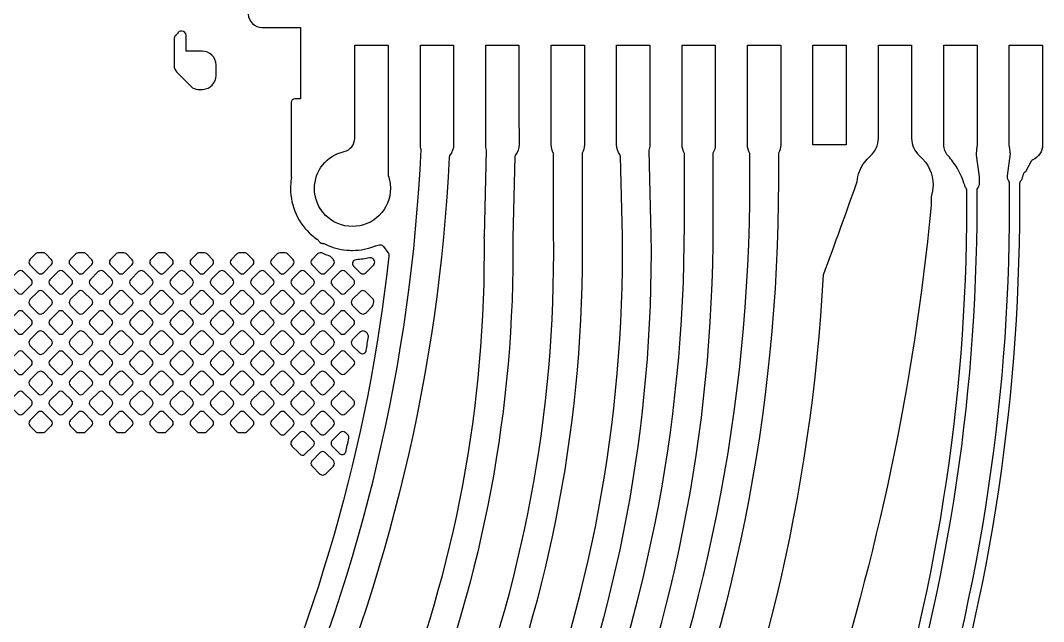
# Model space of a CAD drawing. Extents: x 0 to 248, y 0 to 175.
# Drawn here: x 44.65 to 50.12, y 147.74 to 150.96 of the extents above; entities that cross this region are included whole.
import ezdxf

# ---------------------------------------------------------------- set-up
doc = ezdxf.new("R2010")
doc.units = 0
doc.layers.add('gbr-dxf', color=7, linetype='Continuous')

msp = doc.modelspace()

# ---------------------------------------------------------------- linework, layer by layer
at = {"layer": 'gbr-dxf'}
for p, q in [((49.7683, 150.8184), (49.7683, 150.3795)), ((49.7683, 150.3795), (49.7683, 150.3104))]:
    msp.add_line(p, q, dxfattribs=at)
at = {"layer": 'gbr-dxf', "linetype": 'Continuous'}
for points in [[(45.8701, 150.9903, 0.397856), (45.9435, 150.9179), (46.1502, 150.9179), (46.1502, 150.5364), (46.1204, 150.5364, -0.098843), (46.1185, 150.5359, 0.393729), (46.0996, 150.5171, -0.092282), (46.0992, 150.5153), (46.0992, 150.1201), (46.1015, 150.1145), (46.1005, 150.1077, 0.0386), (46.0964, 150.0569), (46.0964, 150.0561, 0.217622), (46.2107, 149.8059, 0.024686), (46.2364, 149.7859), (46.2382, 149.7846), (46.2546, 149.7681), (46.2547, 149.7681, 0.178716), (46.2675, 149.7628, -0.035281), (46.2678, 149.7627, -0.117614), (46.2792, 149.76), (46.2831, 149.7581, -0.011713), (46.284, 149.7577, 0.088909), (46.3965, 149.7266, -0.020207), (46.3984, 149.7263, 0.020852), (46.4258, 149.7251), (46.4264, 149.7251, -0.016101), (46.4279, 149.7252, 0.095619), (46.551, 149.749, -0.023842), (46.5532, 149.7498), (46.5641, 149.7537, -0.345597), (46.5943, 149.7451), (46.6168, 149.7138, -0.205075), (46.6226, 149.6947, -0.170555), (44.0496, 144.3346)], [(43.1263, 134.5397, -0.007248), (43.1264, 134.5452), (43.1264, 135.7605), (43.1264, 135.7605), (43.1264, 137.8618), (43.387, 139.5776), (43.8366, 140.6957), (44.8368, 142.0328), (46.1734, 143.3693, 0.185228), (48.9468, 149.5938, 0.004309), (49.1269, 150.0939, -0.1364), (49.1652, 150.1958), (49.1653, 150.1958, -0.058783), (49.1976, 150.2307, 0.216588), (49.2404, 150.3248), (49.2404, 150.3254), (49.2404, 150.8184), (49.2404, 150.8239), (49.4182, 150.8239), (49.4182, 150.8184)], [(49.4182, 150.8184), (49.4182, 150.3261, -0.014748), (49.4183, 150.3249, 0.218593), (49.4618, 150.2301, -0.014748), (49.4627, 150.2292, -0.216981), (49.5325, 150.0759, -0.080329), (49.5222, 150.0119, -0.001554), (49.5216, 149.9502), (49.5216, 149.9497, -0.109709), (47.7766, 144.6187), (46.612, 143.1443), (45.6209, 142.1531, 0.198219), (43.5224, 137.1056), (43.5224, 134.6037, -0.080301), (43.5327, 134.5397, -0.213625), (43.4649, 134.3881, 0.042382), (43.4627, 134.3856), (43.4627, 134.3856), (43.4454, 134.3683, 0.164302), (43.4185, 134.2929), (43.4185, 134.045)], [(43.7135, 136.7321, -0.198869), (46.0075, 142.2694), (46.0076, 142.2694), (46.0076, 142.2694), (47.8004, 144.0622, 0.157884), (49.7136, 149.9659, -0.020044), (49.7135, 149.9679), (49.7135, 150.0479, 0.146233), (49.7096, 150.0587, -0.110384), (49.7018, 150.074, 0.060362), (49.663, 150.1634, 0.027346), (49.6618, 150.1651, -0.118045), (49.6613, 150.1661), (49.661, 150.1669, 0.04928), (49.6135, 150.2308, -0.01427), (49.6122, 150.2324, -0.180381), (49.5905, 150.2906), (49.5905, 150.3104), (49.5905, 150.3795), (49.5905, 150.8184), (49.5905, 150.824), (49.7683, 150.824), (49.7683, 150.8184)], [(43.9421, 136.731, -0.198917), (46.1693, 142.1078), (46.1693, 142.1078), (46.1693, 142.1079), (47.9748, 143.9134, 0.158386), (49.9421, 149.968, -0.01306), (49.9422, 149.9691), (49.9422, 150.084, -0.058027), (49.9421, 150.0845, 0.145886), (49.9384, 150.0954, -0.04083), (49.9383, 150.0956, -0.198048), (49.9306, 150.1247), (49.9465, 150.2429, 0.026278), (49.9427, 150.2706, -0.056627), (49.9404, 150.2905), (49.9404, 150.2905), (49.9404, 150.3103), (49.9404, 150.8183), (49.9404, 150.8239), (50.1182, 150.8239), (50.1182, 150.8183)], [(44.14, 144.245, 0.187154), (46.7944, 150.2646, -0.074106), (46.7905, 150.2905), (46.7905, 150.3794, -0.009235), (46.7906, 150.3824), (46.7906, 150.8184), (46.7906, 150.8184), (46.7906, 150.824), (46.9684, 150.824), (46.9684, 150.2906), (46.9683, 150.2906), (46.9683, 150.2905, -0.169737), (46.949, 150.2351), (46.9489, 150.235, 0.139654), (46.9451, 150.2248), (46.9451, 150.2247, -0.186231), (44.2477, 144.1372)], [(44.7636, 136.641, -0.198871), (47.193, 142.5051), (47.1932, 142.5053), (48.4404, 143.7525), (48.4404, 143.7525), (48.4404, 143.7526, 0.198851), (50.7674, 149.3682, -0.020044), (50.7673, 149.3702, -0.013079), (50.7674, 149.3714), (50.7674, 150.0471, -0.036092), (50.7673, 150.0474, 0.152929), (50.7634, 150.0586), (50.7633, 150.0587, -0.105582), (50.7558, 150.0733, 0.111015), (50.6654, 150.2287, -0.194527), (50.6404, 150.2905), (50.6404, 150.3794, -0.007121), (50.6405, 150.3815), (50.6405, 150.8184), (50.6405, 150.8239), (50.8183, 150.8239), (50.8183, 150.8184)], [(45.1539, 144.9354, 0.19876), (47.1332, 149.711, -0.011766), (47.1332, 149.7144, 0.002997), (47.1327, 149.7945, -0.016575), (47.1328, 149.7994), (47.145, 150.2622, -0.081184), (47.1404, 150.2905), (47.1403, 150.2905), (47.1403, 150.8239), (47.3181, 150.8239), (47.3181, 150.8183), (47.3181, 150.8183), (47.3181, 150.3824, -0.009209), (47.3182, 150.3795), (47.3182, 150.2906, -0.164603), (47.2999, 150.2366, 0.128745), (47.2965, 150.2271), (47.2851, 149.7943, -0.002798), (47.2856, 149.7178, -0.011896), (47.2856, 149.7144, -0.198893), (45.2617, 144.8276)], [(45.416, 144.6732, 0.198765), (47.5039, 149.7108, -0.011766), (47.5038, 149.7142, 0.00299), (47.5033, 149.7986, -0.010221), (47.5033, 149.8015), (47.5031, 150.2446, -0.136542), (47.4904, 150.2905), (47.4903, 150.2905), (47.4903, 150.3103), (47.4903, 150.3103), (47.4903, 150.8183), (47.4903, 150.8183), (47.4903, 150.8239), (47.6681, 150.8239), (47.6681, 150.3816, -0.007106), (47.6682, 150.3794), (47.6682, 150.2905, -0.1357), (47.6555, 150.2449), (47.6557, 149.7996), (47.6557, 149.7985, -0.002805), (47.6562, 149.7177, -0.011896), (47.6563, 149.7143, -0.19889), (45.5238, 144.5655)], [(45.6764, 144.4129, 0.198883), (47.8718, 149.714, -0.007646), (47.8719, 149.716, 0.00292), (47.8713, 149.8027), (47.8713, 149.8038), (47.8611, 150.2278, 0.134672), (47.8577, 150.2378), (47.8577, 150.2378, -0.16021), (47.8404, 150.2905), (47.8404, 150.3794), (47.8404, 150.8239), (48.0182, 150.8239), (48.0182, 150.8184), (48.0182, 150.8184), (48.0182, 150.3104), (48.0182, 150.3104), (48.0182, 150.2905, -0.087598), (48.0128, 150.2601), (48.0237, 149.8055, -0.010279), (48.0238, 149.8026, -0.002921), (48.0243, 149.7141, -0.007711), (48.0242, 149.7121, -0.198818), (45.7842, 144.3051)], [(45.8067, 144.0733, 0.198883), (48.203, 149.8595, -0.007678), (48.2031, 149.8615), (48.2031, 149.8625, -0.007678), (48.2031, 149.8645), (48.2031, 150.2446, -0.136445), (48.1903, 150.2905), (48.1903, 150.3794, -0.00941), (48.1904, 150.3825), (48.1904, 150.8184), (48.1904, 150.8184), (48.1904, 150.824), (48.3682, 150.824), (48.3682, 150.2906), (48.3681, 150.2906), (48.3681, 150.2905, -0.135872), (48.3555, 150.2448), (48.3555, 149.8626, -0.007678), (48.3555, 149.8606), (48.3555, 149.8595, -0.007698), (48.3554, 149.8576, -0.198823), (45.9145, 143.9655)], [(45.886, 143.6575, 0.198914), (48.553, 150.0964, -0.007678), (48.5531, 150.0984), (48.5531, 150.0995, -0.007678), (48.5531, 150.1015), (48.5531, 150.2446, -0.136419), (48.5403, 150.2905), (48.5403, 150.3794), (48.5403, 150.8239), (48.7181, 150.8239), (48.7181, 150.8183), (48.7182, 150.8183), (48.7182, 150.3103), (48.7181, 150.3103), (48.7181, 150.2905, -0.13588), (48.7055, 150.2448), (48.7055, 150.0995, -0.007678), (48.7055, 150.0976), (48.7055, 150.0964, -0.007698), (48.7054, 150.0945, -0.19886), (45.9937, 143.5497)], [(50.1182, 150.8183), (50.1182, 150.3814, -0.006875), (50.1182, 150.3794), (50.1182, 150.2905, -0.29281), (50.0665, 150.2098), (50.0663, 150.2097, 0.140609), (50.0583, 150.2022), (50.0582, 150.2021), (50.0265, 150.145), (50.0264, 150.1449, 0.219672), (50.0149, 150.1328, -0.019977), (50.0069, 150.1065, -0.095505), (49.9994, 150.0936, 0.152234), (49.9952, 150.0825), (49.9952, 149.968, -0.013079), (49.9951, 149.9668, -0.15841), (48.0165, 143.8805, -0.040674), (48.0137, 143.8773), (46.2068, 142.0704)], [(49.7683, 150.3104), (49.7683, 150.2906, -0.064351), (49.7653, 150.268), (49.7631, 150.2355), (49.7787, 150.1195, -0.050081), (49.7794, 150.1118), (49.7794, 150.0837, -0.173258), (49.7705, 150.0587, 0.152897), (49.7666, 150.0475, -0.05707), (49.7665, 150.0469), (49.7665, 149.97, -0.020066), (49.7666, 149.968, -0.15799), (47.8421, 144.0294, -0.041596), (47.8392, 144.0261), (46.045, 142.2319), (46.045, 142.2319), (46.045, 142.2319, 0.198907), (43.7665, 136.731, -0.01306)], [(50.8183, 150.3104), (50.8183, 150.2905), (50.8182, 150.2905), (50.8182, 150.2905, -0.018935), (50.818, 150.2839), (50.8172, 150.2059), (50.8276, 150.1282, -0.145547), (50.8332, 150.1065), (50.8332, 150.0839, -0.175279), (50.8243, 150.0587), (50.8243, 150.0587, 0.152918), (50.8204, 150.0474), (50.8204, 149.3719, -0.016923), (50.8204, 149.3703, -0.198917), (48.4779, 143.7151), (48.4779, 143.7151), (48.4779, 143.7151), (47.2307, 142.4678), (47.2304, 142.4676, 0.198862), (44.8166, 136.6412, -0.016923)], [(45.8136, 136.6946, -0.198867), (48.3071, 142.7134), (48.3073, 142.7137), (49.4513, 143.8576), (49.4513, 143.8576), (49.4513, 143.8577, 0.198919), (51.8116, 149.5557, -0.01306)], [(51.8646, 149.5546, -0.198882), (49.4888, 143.8202), (49.4887, 143.8202), (49.4887, 143.8202), (48.3447, 142.6762), (48.3445, 142.676, 0.198902), (45.8666, 136.6934, -0.01306)], [(46.0422, 136.6945, -0.198864), (48.4688, 142.5516), (48.4688, 142.5516), (48.4688, 142.5516), (49.6131, 143.6959), (49.6131, 143.6959), (49.6131, 143.6959, 0.198847), (52.0402, 149.5534, -0.020044)], [(52.0932, 149.5555, -0.198912), (49.6506, 143.6584), (49.6506, 143.6584), (49.6506, 143.6584), (48.5063, 142.5141), (48.5063, 142.5141), (48.5063, 142.5141, 0.198899), (46.0952, 136.6934, -0.01306)], [(44.9925, 136.6439, -0.198769), (47.3548, 142.3434), (47.355, 142.3436), (48.6021, 143.5907), (48.6021, 143.5907), (48.6022, 143.5907, 0.198907), (50.996, 149.37, -0.016872)], [(51.049, 149.3687, -0.198865), (48.6396, 143.5532), (48.6396, 143.5532), (48.6396, 143.5532), (47.3925, 142.3061), (47.3923, 142.3059, 0.198902), (45.0455, 136.6398, -0.026722)]]:
    msp.add_lwpolyline(points, format="xyb", dxfattribs=at)
for points in [[(45.4736, 150.7141, 0.198804), (45.4883, 150.6788), (45.5652, 150.6019, 0.198814), (45.6005, 150.5872), (45.6268, 150.5872, 0.401866), (45.6986, 150.6622, -0.014695), (45.6986, 150.6634), (45.6986, 150.7182, 0.407934), (45.6236, 150.7915, -0.014695), (45.6224, 150.7916), (45.5387, 150.7916), (45.5387, 150.8615), (45.5386, 150.8615), (45.5386, 150.8755, 0.394284), (45.5144, 150.8995, -0.011048), (45.5136, 150.8995, 0.271975), (45.4918, 150.8867, -0.117463), (45.484, 150.8782), (45.484, 150.8781, 0.112413), (45.4782, 150.8714, 0.10836), (45.4736, 150.8505)], [(46.2242, 150.0561, -0.351616), (46.3834, 150.2545, 0.335285), (46.4403, 150.3248), (46.4403, 150.8183), (46.4404, 150.8183), (46.4404, 150.8184, 0.025688), (46.4406, 150.8203), (46.4406, 150.8239), (46.6184, 150.8239), (46.6184, 150.2905), (46.6184, 150.2905), (46.6184, 150.1256, -0.087478), (46.6306, 150.0561, -0.414223), (46.4274, 149.8529, -0.414223)], [(44.7015, 149.6492, -0.096265), (44.7025, 149.6475), (44.7449, 149.6051, -0.100054), (44.7466, 149.604, 0.379731), (44.7726, 149.604, -0.096265), (44.7743, 149.605), (44.8168, 149.6475, -0.095916), (44.8178, 149.6492, 0.379731), (44.8178, 149.6752, -0.096265), (44.8168, 149.6768), (44.7874, 149.7061, -0.063761), (44.787, 149.7065, 0.076755), (44.7819, 149.7099, 0.10344), (44.774, 149.7119), (44.7739, 149.7119), (44.7737, 149.7119), (44.7451, 149.7119, 0.102097), (44.7373, 149.71, 0.073512), (44.7325, 149.7068), (44.7025, 149.6768, -0.095628), (44.7015, 149.6751, 0.379731)], [(44.9168, 149.6491, -0.087314), (44.9178, 149.6477), (44.9606, 149.6048, -0.091964), (44.9621, 149.6039, 0.379731), (44.9881, 149.6039, -0.096265), (44.9898, 149.6049), (45.0324, 149.6475, -0.095916), (45.0334, 149.6492, 0.379731), (45.0334, 149.6751, -0.087549), (45.0325, 149.6766), (45.0015, 149.7075, 0.068003), (44.9969, 149.7103, -0.044563), (44.9966, 149.7104, 0.082383), (44.9902, 149.7119), (44.9608, 149.7119, -0.034985), (44.9605, 149.7119, 0.181333), (44.9476, 149.7065), (44.9475, 149.7064), (44.9178, 149.6768, -0.096266), (44.9168, 149.6751, 0.379731)], [(45.1325, 149.6492, -0.107718), (45.1336, 149.6473), (45.1761, 149.6048, -0.095628), (45.1777, 149.6038, 0.379731), (45.2037, 149.6038, -0.096265), (45.2054, 149.6048), (45.248, 149.6475, -0.095585), (45.249, 149.6491, 0.379287), (45.249, 149.6751, -0.100154), (45.248, 149.6768), (45.2183, 149.7065), (45.2183, 149.7065, 0.18037), (45.2054, 149.7119), (45.1764, 149.7119, -0.036092), (45.1761, 149.7119, 0.176204), (45.1635, 149.7068), (45.1335, 149.6768, -0.096266), (45.1325, 149.6752, 0.379731)], [(45.3481, 149.6491, -0.091558), (45.3491, 149.6476), (45.3916, 149.605, -0.095916), (45.3933, 149.604, 0.379731), (45.4193, 149.604, -0.096265), (45.4209, 149.605), (45.4634, 149.6475, -0.095916), (45.4644, 149.6491, 0.379731), (45.4644, 149.6751, -0.100266), (45.4634, 149.6768), (45.4334, 149.7068, 0.077278), (45.4283, 149.7102, 0.091871), (45.4213, 149.7119), (45.391, 149.7119, 0.083544), (45.3846, 149.7103, 0.081069), (45.3792, 149.7068), (45.3491, 149.6767, -0.096266), (45.3481, 149.6751, 0.379731)], [(45.5636, 149.6492, -0.100032), (45.5646, 149.6475), (45.6073, 149.6048, -0.087516), (45.6088, 149.6038, 0.379731), (45.6347, 149.6038, -0.09572), (45.6364, 149.6048), (45.6791, 149.6475, -0.095935), (45.68, 149.6491, 0.379239), (45.68, 149.6751, -0.107598), (45.679, 149.6769), (45.6497, 149.7062, -0.05036), (45.6493, 149.7065, 0.180695), (45.6364, 149.7119), (45.6067, 149.7119, 0.169476), (45.5946, 149.7068), (45.5646, 149.6768, -0.096266), (45.5636, 149.6752, 0.379731)], [(45.7792, 149.6491, -0.082756), (45.78, 149.6477), (45.8228, 149.6049, -0.087515), (45.8243, 149.604, 0.379731), (45.8503, 149.604, -0.096265), (45.8519, 149.605), (45.8946, 149.6476, -0.096266), (45.8956, 149.6493, 0.379731), (45.8956, 149.6752, -0.091558), (45.8946, 149.6768), (45.8641, 149.7073, 0.07248), (45.8592, 149.7103, -0.044563), (45.8589, 149.7104, 0.08851), (45.852, 149.7119), (45.822, 149.7119, 0.169691), (45.81, 149.7066), (45.8099, 149.7065), (45.7801, 149.6767, -0.096266), (45.7792, 149.6751, 0.379731)], [(45.9947, 149.6493, -0.107718), (45.9958, 149.6475), (46.0383, 149.6049, -0.095916), (46.0399, 149.604, 0.379731), (46.0659, 149.604, -0.096265), (46.0676, 149.6049), (46.1101, 149.6475, -0.095916), (46.1111, 149.6491, 0.379731), (46.1111, 149.6751, -0.099825), (46.1101, 149.6768), (46.0801, 149.7068, 0.175878), (46.0674, 149.7119), (46.0385, 149.7119, -0.036092), (46.0382, 149.7119, 0.176204), (46.0256, 149.7068), (45.9957, 149.6769, -0.096266), (45.9947, 149.6753, 0.379731)], [(46.2102, 149.6492, -0.099643), (46.2112, 149.6475), (46.2538, 149.6049, -0.103346), (46.2556, 149.6039, 0.378332), (46.2815, 149.6039, -0.095968), (46.2831, 149.6049), (46.3257, 149.6474, -0.094115), (46.3266, 149.649, 0.378862), (46.3266, 149.6749, -0.103621), (46.3256, 149.6767), (46.3093, 149.693, -0.032612), (46.2632, 149.7114, -0.015183), (46.2619, 149.7119), (46.2539, 149.7119, 0.175844), (46.2412, 149.7068), (46.2112, 149.6768, -0.095819), (46.2102, 149.6751, 0.379289)], [(46.4328, 149.6417, -0.047677), (46.4338, 149.6404), (46.4693, 149.6048, -0.092072), (46.4709, 149.6039, 0.379289), (46.4968, 149.6039, -0.095506), (46.4985, 149.6048), (46.5411, 149.6474, -0.095394), (46.5421, 149.6491, 0.379201), (46.542, 149.675, -0.100479), (46.541, 149.6767), (46.5372, 149.6805), (46.5372, 149.6806, 0.244733), (46.5194, 149.6855), (46.5193, 149.6855, -0.047601), (46.4476, 149.6749, -0.063864), (46.4454, 149.6744, 0.608984)], [(44.5937, 149.5414, -0.096265), (44.5947, 149.5397), (44.6374, 149.497, -0.083134), (44.6387, 149.4962, 0.379731), (44.6647, 149.4962, -0.096265), (44.6664, 149.4971), (44.709, 149.5398, -0.096266), (44.71, 149.5414, 0.379731), (44.71, 149.5674, -0.100032), (44.709, 149.5691), (44.6665, 149.6116, -0.096266), (44.6649, 149.6126, 0.379731), (44.6389, 149.6126, -0.09572), (44.6373, 149.6116), (44.5947, 149.569, -0.095628), (44.5937, 149.5673, 0.379731)], [(44.8091, 149.5674, 0.379293), (44.8092, 149.5414, -0.092139), (44.8101, 149.5399), (44.8528, 149.4972, -0.096423), (44.8544, 149.4962, 0.379229), (44.8804, 149.4962, -0.095866), (44.882, 149.4972), (44.9246, 149.5398, -0.095585), (44.9256, 149.5414, 0.379674), (44.9256, 149.5673, -0.096103), (44.9246, 149.569), (44.8821, 149.6115, -0.108029), (44.8802, 149.6125, 0.379321), (44.8543, 149.6125, -0.095506), (44.8527, 149.6116), (44.8101, 149.569, -0.095796)], [(45.0247, 149.5414, -0.096265), (45.0257, 149.5397), (45.0685, 149.4969, -0.083134), (45.0699, 149.496, 0.379731), (45.0959, 149.496, -0.096265), (45.0975, 149.497), (45.1402, 149.5397, -0.095916), (45.1412, 149.5413, 0.379731), (45.1412, 149.5673, -0.091745), (45.1402, 149.5688), (45.0974, 149.6117, -0.087639), (45.0959, 149.6126, 0.379731), (45.07, 149.6126, -0.09572), (45.0683, 149.6116), (45.0257, 149.569, -0.095628), (45.0247, 149.5673, 0.379731)], [(45.2403, 149.5673, 0.379293), (45.2403, 149.5413, -0.100032), (45.2413, 149.5396), (45.2837, 149.4972, -0.10399), (45.2855, 149.4962, 0.379321), (45.3114, 149.4962, -0.095506), (45.3131, 149.4971), (45.3558, 149.5399, -0.095585), (45.3568, 149.5415, 0.379674), (45.3568, 149.5675, -0.087413), (45.3558, 149.5689), (45.3133, 149.6115, -0.100151), (45.3115, 149.6125, 0.379321), (45.2856, 149.6125, -0.095506), (45.2839, 149.6116), (45.2413, 149.5689, -0.095796)], [(45.4559, 149.5415, -0.103612), (45.4569, 149.5397), (45.4995, 149.4971, -0.091964), (45.5011, 149.4962, 0.379731), (45.5271, 149.4962, -0.096265), (45.5287, 149.4971), (45.5712, 149.5397, -0.095916), (45.5722, 149.5413, 0.379731), (45.5722, 149.5673, -0.100266), (45.5712, 149.569), (45.5286, 149.6116, -0.096558), (45.527, 149.6126, 0.379731), (45.501, 149.6126, -0.09572), (45.4994, 149.6116), (45.4569, 149.5691, -0.096266), (45.4559, 149.5675, 0.379731)], [(45.6713, 149.5673, 0.379293), (45.6714, 149.5413, -0.091558), (45.6723, 149.5398), (45.7149, 149.4972, -0.096111), (45.7165, 149.4962, 0.379321), (45.7425, 149.4962, -0.095506), (45.7441, 149.4971), (45.7868, 149.5399, -0.095585), (45.7878, 149.5415, 0.379674), (45.7878, 149.5675, -0.096103), (45.7868, 149.5691), (45.7444, 149.6115, -0.108029), (45.7426, 149.6125, 0.379321), (45.7166, 149.6125, -0.095506), (45.715, 149.6116), (45.6723, 149.5689, -0.095796)], [(45.8869, 149.5415, -0.095778), (45.8879, 149.5399), (45.9308, 149.497, -0.08242), (45.9321, 149.4961, 0.37908), (45.9581, 149.4962, -0.098572), (45.9598, 149.4971), (46.0024, 149.5398, -0.095895), (46.0034, 149.5415, 0.379293), (46.0034, 149.5674, -0.092247), (46.0024, 149.569), (45.9596, 149.6118, -0.087639), (45.9581, 149.6127, 0.379731), (45.9322, 149.6127, -0.09572), (45.9305, 149.6117), (45.8879, 149.5691, -0.096111), (45.8869, 149.5675, 0.379229)], [(46.1025, 149.5415, -0.103582), (46.1035, 149.5397), (46.146, 149.4972, -0.107039), (46.1479, 149.4962, 0.378252), (46.1738, 149.4962, -0.095378), (46.1754, 149.4972), (46.2179, 149.5397, -0.095796), (46.2189, 149.5413, 0.378718), (46.2189, 149.5672, -0.099754), (46.2179, 149.569), (46.1752, 149.6116, -0.095535), (46.1736, 149.6126, 0.379214), (46.1477, 149.6126, -0.095956), (46.146, 149.6116), (46.1035, 149.5691, -0.096266), (46.1025, 149.5674, 0.379289)], [(46.318, 149.5673, 0.37925), (46.3181, 149.5413, -0.100399), (46.3191, 149.5396), (46.3614, 149.4973, -0.104442), (46.3632, 149.4962, 0.379731), (46.3892, 149.4962, -0.09572), (46.3908, 149.4972), (46.4333, 149.5397, -0.096266), (46.4343, 149.5413, 0.379289), (46.4343, 149.5672, -0.103582), (46.4333, 149.569), (46.3908, 149.6114, -0.099711), (46.3891, 149.6124, 0.379293), (46.3632, 149.6124, -0.096749), (46.3615, 149.6114), (46.319, 149.5689, -0.096842)], [(44.7014, 149.4336, -0.091745), (44.7023, 149.4321), (44.745, 149.3894, -0.095628), (44.7466, 149.3884, 0.379731), (44.7726, 149.3884, -0.096265), (44.7743, 149.3894), (44.8168, 149.432, -0.095916), (44.8178, 149.4336, 0.379731), (44.8178, 149.4596, -0.104215), (44.8168, 149.4614), (44.7743, 149.5039, -0.09979), (44.7726, 149.5049, 0.379731), (44.7466, 149.5049, -0.09572), (44.745, 149.5039), (44.7023, 149.4613, -0.095916), (44.7014, 149.4596, 0.379731)], [(44.917, 149.4596, 0.379293), (44.917, 149.4337, -0.099964), (44.918, 149.4319), (44.9607, 149.3892, -0.087638), (44.9622, 149.3883, 0.379289), (44.9882, 149.3883, -0.095506), (44.9898, 149.3893), (45.0324, 149.4319, -0.095585), (45.0334, 149.4335, 0.379674), (45.0334, 149.4595, -0.104132), (45.0323, 149.4613), (44.9898, 149.5038, -0.10046), (44.9881, 149.5048, 0.379289), (44.9622, 149.5048, -0.095506), (44.9605, 149.5038), (44.918, 149.4613, -0.095602)], [(45.1325, 149.4335, -0.087284), (45.1334, 149.432), (45.1761, 149.3893, -0.091364), (45.1777, 149.3884, 0.378943), (45.2036, 149.3884, -0.095866), (45.2052, 149.3893), (45.248, 149.4321, -0.095602), (45.2489, 149.4337, 0.379214), (45.2489, 149.4596, -0.083317), (45.248, 149.461), (45.2054, 149.5037, -0.096121), (45.2037, 149.5047, 0.379731), (45.1777, 149.5047, -0.09572), (45.1761, 149.5037), (45.1335, 149.4611, -0.096111), (45.1325, 149.4595, 0.379229)], [(45.348, 149.4595, 0.379293), (45.348, 149.4336, -0.095956), (45.349, 149.432), (45.3916, 149.3894, -0.10046), (45.3933, 149.3884, 0.379289), (45.4192, 149.3883, -0.095506), (45.4209, 149.3893), (45.4636, 149.432, -0.095935), (45.4646, 149.4337, 0.379674), (45.4645, 149.4596, -0.092059), (45.4636, 149.4612), (45.4208, 149.504, -0.087638), (45.4193, 149.5049, 0.379289), (45.3933, 149.5049, -0.095506), (45.3917, 149.504), (45.3489, 149.4612, -0.095602)], [(45.5636, 149.4596, 0.379594), (45.5637, 149.4336, -0.096608), (45.5646, 149.432), (45.6071, 149.3895, -0.09979), (45.6088, 149.3885, 0.379289), (45.6348, 149.3885, -0.095866), (45.6364, 149.3895), (45.679, 149.4321, -0.095602), (45.68, 149.4337, 0.379293), (45.68, 149.4596, -0.091954), (45.679, 149.4612), (45.6365, 149.5037, -0.10399), (45.6347, 149.5047, 0.379289), (45.6088, 149.5047, -0.095866), (45.6072, 149.5038), (45.5646, 149.4612, -0.095935)], [(45.779, 149.4596, 0.379293), (45.7791, 149.4336, -0.091954), (45.78, 149.4321), (45.8227, 149.3894, -0.095628), (45.8243, 149.3884, 0.379731), (45.8503, 149.3884, -0.096265), (45.852, 149.3894), (45.8946, 149.432, -0.096227), (45.8956, 149.4337, 0.379506), (45.8956, 149.4596, -0.098229), (45.8946, 149.4613), (45.8521, 149.5038, -0.107439), (45.8502, 149.5049, 0.378906), (45.8243, 149.5049, -0.095506), (45.8227, 149.5039), (45.78, 149.4612, -0.095602)], [(45.9947, 149.4337, -0.095612), (45.9957, 149.4321), (46.0386, 149.3892, -0.084561), (46.04, 149.3883, 0.37807), (46.0659, 149.3883, -0.094553), (46.0675, 149.3893), (46.1103, 149.432, -0.094495), (46.1112, 149.4337, 0.379249), (46.1112, 149.4596, -0.094319), (46.1102, 149.4612), (46.0674, 149.504, -0.087638), (46.066, 149.5049, 0.379289), (46.04, 149.5049, -0.095506), (46.0384, 149.5039), (45.9957, 149.4613, -0.095935), (45.9947, 149.4596, 0.379287)], [(46.2103, 149.4337, -0.103519), (46.2113, 149.4319), (46.2537, 149.3896, -0.107229), (46.2556, 149.3885, 0.379674), (46.2815, 149.3885, -0.096466), (46.2831, 149.3895), (46.3256, 149.432, -0.096332), (46.3266, 149.4336, 0.379289), (46.3266, 149.4595, -0.099534), (46.3256, 149.4613), (46.283, 149.5038, -0.095412), (46.2814, 149.5048, 0.378482), (46.2555, 149.5047, -0.096949), (46.2538, 149.5038), (46.2113, 149.4612, -0.097139), (46.2103, 149.4596, 0.378462)], [(46.4258, 149.4336, -0.100266), (46.4268, 149.4319), (46.4691, 149.3896, -0.10399), (46.4709, 149.3885, 0.379289), (46.4969, 149.3885, -0.095649), (46.4985, 149.3895), (46.5337, 149.4247, 0.141402), (46.5387, 149.4345), (46.5387, 149.4346), (46.5387, 149.4347, -0.048305), (46.5389, 149.4352, 0.000592), (46.541, 149.4503, -0.054336), (46.541, 149.4508, 0.216847), (46.5357, 149.4665, -0.057647), (46.5354, 149.4669), (46.4986, 149.5037, -0.100054), (46.4968, 149.5047, 0.379731), (46.4709, 149.5047, -0.096265), (46.4692, 149.5038), (46.4267, 149.4613, -0.095916), (46.4258, 149.4596, 0.379731)], [(44.5937, 149.326, -0.099812), (44.5947, 149.3243), (44.6374, 149.2815, -0.086956), (44.6389, 149.2806, 0.379731), (44.6649, 149.2806, -0.096265), (44.6665, 149.2816), (44.709, 149.3242, -0.095916), (44.71, 149.3258, 0.379731), (44.71, 149.3518, -0.104215), (44.709, 149.3536), (44.6665, 149.3961, -0.09979), (44.6648, 149.3971, 0.379731), (44.6388, 149.3971, -0.09572), (44.6372, 149.3961), (44.5947, 149.3536, -0.096266), (44.5937, 149.3519, 0.379731)], [(44.8092, 149.3258, -0.087314), (44.8101, 149.3243), (44.8529, 149.2815, -0.091913), (44.8544, 149.2806, 0.379731), (44.8804, 149.2806, -0.09572), (44.8821, 149.2815), (44.9247, 149.3242, -0.095916), (44.9257, 149.3258, 0.379731), (44.9257, 149.3518, -0.091745), (44.9248, 149.3534), (44.8822, 149.396, -0.104018), (44.8804, 149.397, 0.379731), (44.8544, 149.397, -0.09572), (44.8528, 149.396), (44.8101, 149.3534, -0.096266), (44.8092, 149.3518, 0.379731)], [(45.0248, 149.3518, 0.379293), (45.0249, 149.3258, -0.099964), (45.0259, 149.3241), (45.0684, 149.2815, -0.087515), (45.0699, 149.2806, 0.379731), (45.0959, 149.2806, -0.096265), (45.0975, 149.2816), (45.1401, 149.3242, -0.096111), (45.1411, 149.3258, 0.379289), (45.1411, 149.3517, -0.103582), (45.14, 149.3535), (45.0976, 149.396, -0.099711), (45.0959, 149.397, 0.378906), (45.07, 149.397, -0.095506), (45.0684, 149.396), (45.0258, 149.3534, -0.095602)], [(45.2402, 149.3517, 0.379674), (45.2402, 149.3258, -0.087848), (45.2411, 149.3243), (45.2839, 149.2815, -0.092072), (45.2855, 149.2806, 0.379289), (45.3114, 149.2805, -0.095506), (45.3131, 149.2815), (45.3558, 149.3242, -0.095602), (45.3568, 149.3259, 0.379293), (45.3567, 149.3518, -0.083235), (45.3559, 149.3532), (45.313, 149.396, -0.096332), (45.3114, 149.397, 0.379289), (45.2855, 149.397, -0.095506), (45.2838, 149.3961), (45.2411, 149.3534, -0.095935)], [(45.4559, 149.3258, -0.107718), (45.4569, 149.324), (45.4993, 149.2816, -0.095916), (45.5009, 149.2806, 0.379731), (45.5269, 149.2806, -0.096265), (45.5286, 149.2816), (45.5712, 149.3243, -0.095916), (45.5722, 149.3259, 0.379731), (45.5722, 149.3519, -0.096265), (45.5712, 149.3535), (45.5287, 149.3961, -0.091913), (45.5271, 149.3971, 0.379731), (45.5011, 149.3971, -0.09572), (45.4995, 149.3961), (45.4569, 149.3535, -0.096266), (45.4559, 149.3518, 0.379731)], [(45.6713, 149.3519, 0.379674), (45.6714, 149.3259, -0.096608), (45.6723, 149.3243), (45.7149, 149.2817, -0.099951), (45.7166, 149.2807, 0.379506), (45.7426, 149.2807, -0.098229), (45.7443, 149.2817), (45.7868, 149.3242, -0.095602), (45.7878, 149.3259, 0.379293), (45.7878, 149.3518, -0.091954), (45.7868, 149.3534), (45.7442, 149.396, -0.104264), (45.7424, 149.397, 0.379289), (45.7165, 149.397, -0.095506), (45.7149, 149.3961), (45.6723, 149.3535, -0.095585)], [(45.8869, 149.3259, -0.099424), (45.8879, 149.3242), (45.9307, 149.2814, -0.086954), (45.9321, 149.2805, 0.37847), (45.958, 149.2805, -0.095778), (45.9597, 149.2815), (46.0024, 149.3242, -0.094035), (46.0034, 149.3258, 0.37951), (46.0034, 149.3518, -0.10451), (46.0023, 149.3536), (45.9599, 149.3961, -0.100054), (45.9581, 149.3971, 0.379731), (45.9322, 149.3971, -0.095756), (45.9305, 149.3961), (45.8879, 149.3535, -0.096332), (45.8869, 149.3518, 0.379321)], [(46.1025, 149.3259, -0.091376), (46.1034, 149.3243), (46.1461, 149.2817, -0.095935), (46.1477, 149.2807, 0.379674), (46.1737, 149.2807, -0.096466), (46.1753, 149.2817), (46.2179, 149.3243, -0.096332), (46.2189, 149.3259, 0.379289), (46.2189, 149.3519, -0.095506), (46.2179, 149.3535), (46.1753, 149.3961, -0.093461), (46.1737, 149.3971, 0.377991), (46.1478, 149.3971, -0.096031), (46.1462, 149.3961), (46.1035, 149.3534, -0.096509), (46.1025, 149.3518, 0.378681)], [(46.3181, 149.3259, -0.104215), (46.3191, 149.3242), (46.3614, 149.2819, -0.107548), (46.3632, 149.2808, 0.379731), (46.3892, 149.2808, -0.095865), (46.3908, 149.2818), (46.4333, 149.3243, -0.095628), (46.4343, 149.3259, 0.379731), (46.4343, 149.3519, -0.099825), (46.4333, 149.3536), (46.3908, 149.3961, -0.095628), (46.3892, 149.397, 0.379731), (46.3632, 149.397, -0.096265), (46.3615, 149.3961), (46.319, 149.3536, -0.095916), (46.3181, 149.3519, 0.379731)], [(44.7015, 149.2441, 0.379674), (44.7015, 149.2181, -0.095865), (44.7025, 149.2165), (44.7451, 149.1739, -0.09979), (44.7468, 149.1729, 0.379289), (44.7727, 149.1729, -0.095866), (44.7744, 149.1738), (44.8169, 149.2163, -0.095796), (44.8178, 149.218, 0.379293), (44.8178, 149.2439, -0.108153), (44.8168, 149.2458), (44.7744, 149.2882, -0.103868), (44.7726, 149.2892, 0.379289), (44.7466, 149.2892, -0.095506), (44.745, 149.2883), (44.7024, 149.2457, -0.095935)], [(44.917, 149.218, -0.09572), (44.918, 149.2164), (44.9607, 149.1737, -0.083121), (44.9621, 149.1728, 0.379731), (44.9881, 149.1728, -0.096265), (44.9897, 149.1738), (45.0324, 149.2165, -0.095916), (45.0334, 149.2181, 0.379731), (45.0334, 149.2441, -0.099825), (45.0324, 149.2458), (44.9899, 149.2883, -0.095958), (44.9882, 149.2892, 0.379731), (44.9623, 149.2892, -0.09572), (44.9606, 149.2883), (44.918, 149.2456, -0.096266), (44.917, 149.244, 0.379731)], [(45.1325, 149.2181, -0.092139), (45.1334, 149.2165), (45.1761, 149.1738, -0.095916), (45.1778, 149.1729, 0.379731), (45.2038, 149.1729, -0.096265), (45.2054, 149.1738), (45.2479, 149.2164, -0.095916), (45.2489, 149.218, 0.379731), (45.2489, 149.244, -0.096265), (45.2479, 149.2456), (45.2054, 149.2881, -0.107548), (45.2036, 149.2892, 0.379731), (45.1776, 149.2892, -0.09572), (45.176, 149.2882), (45.1335, 149.2457, -0.096266), (45.1325, 149.2441, 0.379731)], [(45.348, 149.2439, 0.379674), (45.348, 149.218, -0.083328), (45.3489, 149.2166), (45.3917, 149.1738, -0.087978), (45.3932, 149.1728, 0.379289), (45.4191, 149.1728, -0.095866), (45.4207, 149.1738), (45.4635, 149.2165, -0.095796), (45.4644, 149.2181, 0.379293), (45.4644, 149.2441, -0.087848), (45.4635, 149.2456), (45.4207, 149.2884, -0.083134), (45.4193, 149.2893, 0.379289), (45.3933, 149.2893, -0.095506), (45.3917, 149.2883), (45.3489, 149.2455, -0.095935)], [(45.5636, 149.2181, -0.107999), (45.5646, 149.2163), (45.6071, 149.1738, -0.095916), (45.6088, 149.1728, 0.379731), (45.6347, 149.1728, -0.096265), (45.6364, 149.1738), (45.6791, 149.2165, -0.096558), (45.68, 149.2181, 0.379731), (45.68, 149.2441, -0.09572), (45.6791, 149.2457), (45.6364, 149.2884, -0.091913), (45.6348, 149.2894, 0.379731), (45.6088, 149.2894, -0.096225), (45.6072, 149.2884), (45.5646, 149.2458, -0.095916), (45.5636, 149.2441, 0.379731)], [(45.7791, 149.2181, -0.09185), (45.7801, 149.2165), (45.8228, 149.1738, -0.096105), (45.8244, 149.1728, 0.379032), (45.8504, 149.1729, -0.097457), (45.852, 149.1738), (45.8946, 149.2165, -0.09291), (45.8956, 149.218, 0.379032), (45.8956, 149.244, -0.095973), (45.8946, 149.2456), (45.8519, 149.2883, -0.091317), (45.8503, 149.2893, 0.378906), (45.8244, 149.2893, -0.09527), (45.8228, 149.2883), (45.7801, 149.2457, -0.095935), (45.7791, 149.244, 0.379196)], [(45.9947, 149.244, 0.379075), (45.9947, 149.218, -0.100266), (45.9957, 149.2163), (46.0383, 149.1737, -0.087516), (46.0398, 149.1728, 0.379731), (46.0658, 149.1728, -0.09572), (46.0674, 149.1738), (46.1101, 149.2165, -0.096266), (46.1111, 149.2181, 0.379289), (46.1111, 149.2441, -0.103582), (46.1101, 149.2458), (46.0676, 149.2883, -0.099829), (46.0659, 149.2893, 0.379069), (46.04, 149.2893, -0.09744), (46.0383, 149.2883), (45.9957, 149.2456, -0.09682)], [(46.2102, 149.2181, -0.091558), (46.2112, 149.2166), (46.2538, 149.174, -0.095916), (46.2554, 149.173, 0.379731), (46.2814, 149.173, -0.096265), (46.283, 149.174), (46.3256, 149.2166, -0.096266), (46.3266, 149.2182, 0.379731), (46.3266, 149.2442, -0.096248), (46.3256, 149.2458), (46.283, 149.2884, -0.091964), (46.2815, 149.2893, 0.379731), (46.2555, 149.2893, -0.096265), (46.2538, 149.2884), (46.2112, 149.2457, -0.096266), (46.2102, 149.2441, 0.379731)], [(46.4258, 149.2183, -0.103621), (46.4268, 149.2165), (46.4662, 149.177, -0.042014), (46.4665, 149.1768), (46.4668, 149.1764, -0.037315), (46.4675, 149.1759, 0.384858), (46.4943, 149.1762, 0.165343), (46.5005, 149.1875, -0.043444), (46.5006, 149.1879, 0.002156), (46.5129, 149.2626, -0.054806), (46.5129, 149.2631, 0.220603), (46.5077, 149.2791, -0.041296), (46.5075, 149.2794), (46.4985, 149.2884, -0.096266), (46.4968, 149.2893, 0.379731), (46.4709, 149.2893, -0.096265), (46.4692, 149.2884), (46.4267, 149.2459, -0.095916), (46.4258, 149.2442, 0.379731)], [(44.5937, 149.1363, 0.379674), (44.5937, 149.1103, -0.103654), (44.5947, 149.1085), (44.6373, 149.0659, -0.091469), (44.6389, 149.065, 0.379321), (44.6648, 149.065, -0.095506), (44.6665, 149.0659), (44.7092, 149.1087, -0.095796), (44.7102, 149.1103, 0.379293), (44.7101, 149.1362, -0.10007), (44.7091, 149.138), (44.6665, 149.1806, -0.096627), (44.6649, 149.1815, 0.379289), (44.6389, 149.1816, -0.095506), (44.6373, 149.1806), (44.5946, 149.1379, -0.095935)], [(44.8093, 149.1362, 0.379594), (44.8093, 149.1103, -0.092061), (44.8102, 149.1087), (44.8528, 149.0661, -0.095958), (44.8544, 149.0652, 0.379289), (44.8804, 149.0651, -0.095866), (44.882, 149.0661), (44.9246, 149.1087, -0.095796), (44.9256, 149.1103, 0.379293), (44.9256, 149.1363, -0.09572), (44.9246, 149.1379), (44.8822, 149.1803, -0.108029), (44.8804, 149.1814, 0.379321), (44.8544, 149.1814, -0.095506), (44.8528, 149.1804), (44.8102, 149.1379, -0.095935)], [(45.0247, 149.1103, -0.09572), (45.0257, 149.1087), (45.0685, 149.0659, -0.083134), (45.0699, 149.065, 0.379731), (45.0959, 149.065, -0.096265), (45.0975, 149.066), (45.1402, 149.1086, -0.096266), (45.1412, 149.1103, 0.379731), (45.1412, 149.1362, -0.100032), (45.1402, 149.138), (45.0976, 149.1806, -0.096266), (45.0959, 149.1815, 0.379731), (45.07, 149.1815, -0.09572), (45.0683, 149.1806), (45.0257, 149.1379, -0.096266), (45.0247, 149.1363, 0.379731)], [(45.2403, 149.1103, -0.091745), (45.2413, 149.1087), (45.2838, 149.0661, -0.096266), (45.2855, 149.0652, 0.379731), (45.3115, 149.0652, -0.09572), (45.3131, 149.0661), (45.3556, 149.1087, -0.096266), (45.3566, 149.1103, 0.379731), (45.3566, 149.1363, -0.09572), (45.3556, 149.1379), (45.3133, 149.1803, -0.107758), (45.3114, 149.1814, 0.379731), (45.2854, 149.1814, -0.096265), (45.2838, 149.1804), (45.2413, 149.1379, -0.095916), (45.2403, 149.1362, 0.379731)], [(45.4557, 149.1104, -0.095612), (45.4567, 149.1087), (45.4996, 149.0658, -0.082483), (45.501, 149.065, 0.37925), (45.5269, 149.065, -0.096458), (45.5286, 149.066), (45.5712, 149.1086, -0.095916), (45.5722, 149.1103, 0.379731), (45.5722, 149.1362, -0.091745), (45.5713, 149.1378), (45.5285, 149.1806, -0.087638), (45.527, 149.1815, 0.379289), (45.501, 149.1816, -0.09601), (45.4994, 149.1806), (45.4567, 149.1379, -0.095585), (45.4557, 149.1363, 0.379148)], [(45.6714, 149.1103, -0.100032), (45.6724, 149.1086), (45.7148, 149.0661, -0.104246), (45.7166, 149.0651, 0.379506), (45.7426, 149.0651, -0.096333), (45.7442, 149.066), (45.7869, 149.1087, -0.096405), (45.7879, 149.1104, 0.378984), (45.7879, 149.1363, -0.087651), (45.787, 149.1378), (45.7443, 149.1805, -0.09979), (45.7426, 149.1815, 0.379731), (45.7166, 149.1815, -0.09572), (45.715, 149.1805), (45.6723, 149.1379, -0.096266), (45.6714, 149.1362, 0.379731)], [(45.887, 149.1104, -0.103696), (45.888, 149.1086), (45.9306, 149.066, -0.091703), (45.9321, 149.0651, 0.378943), (45.9581, 149.0651, -0.095506), (45.9597, 149.0661), (46.0023, 149.1087, -0.095602), (46.0033, 149.1103, 0.378894), (46.0033, 149.1362, -0.099643), (46.0023, 149.1379), (45.9597, 149.1805, -0.095897), (45.9581, 149.1815, 0.378984), (45.9322, 149.1814, -0.098104), (45.9305, 149.1804), (45.888, 149.138, -0.098459), (45.887, 149.1363, 0.37859)], [(46.1024, 149.1363, 0.379674), (46.1024, 149.1103, -0.096103), (46.1034, 149.1087), (46.1459, 149.0662, -0.100115), (46.1476, 149.0652, 0.379289), (46.1735, 149.0652, -0.095506), (46.1752, 149.0661), (46.2178, 149.1088, -0.095935), (46.2188, 149.1104, 0.379674), (46.2188, 149.1363, -0.107995), (46.2177, 149.1382), (46.1754, 149.1805, -0.10399), (46.1736, 149.1815, 0.379289), (46.1477, 149.1815, -0.095866), (46.146, 149.1806), (46.1034, 149.1379, -0.095585)], [(46.3179, 149.1364, 0.379674), (46.3179, 149.1104, -0.092244), (46.3189, 149.1089), (46.3616, 149.0662, -0.096266), (46.3632, 149.0652, 0.379289), (46.3892, 149.0652, -0.095866), (46.3908, 149.0661), (46.4334, 149.1088, -0.095602), (46.4344, 149.1104, 0.379214), (46.4344, 149.1363, -0.096475), (46.4334, 149.138), (46.3907, 149.1807, -0.092233), (46.3892, 149.1816, 0.379289), (46.3632, 149.1817, -0.095866), (46.3616, 149.1807), (46.3189, 149.138, -0.095585)], [(44.7015, 149.0284, 0.379674), (44.7015, 149.0025, -0.100037), (44.7025, 149.0008), (44.7449, 148.9584, -0.103566), (44.7466, 148.9574, 0.379289), (44.7726, 148.9573, -0.095866), (44.7742, 148.9583), (44.8169, 149.0009, -0.095796), (44.8178, 149.0026, 0.379293), (44.8178, 149.0285, -0.104175), (44.8168, 149.0303), (44.7744, 149.0727, -0.100824), (44.7727, 149.0737, 0.379289), (44.7467, 149.0737, -0.095506), (44.7451, 149.0727), (44.7024, 149.0301, -0.095935)], [(44.917, 149.0286, 0.379674), (44.917, 149.0026, -0.100479), (44.918, 149.0009), (44.9607, 148.9582, -0.087638), (44.9622, 148.9573, 0.379289), (44.9882, 148.9573, -0.095506), (44.9898, 148.9582), (45.0324, 149.0008, -0.095602), (45.0334, 149.0025, 0.379293), (45.0334, 149.0284, -0.103917), (45.0323, 149.0302), (44.9898, 149.0727, -0.10046), (44.9881, 149.0737, 0.379289), (44.9622, 149.0737, -0.095506), (44.9605, 149.0728), (44.918, 149.0302, -0.095935)], [(45.1325, 149.0025, -0.087549), (45.1334, 149.001), (45.1761, 148.9583, -0.091913), (45.1777, 148.9573, 0.379731), (45.2036, 148.9573, -0.09572), (45.2053, 148.9583), (45.2479, 149.001, -0.095916), (45.2489, 149.0026, 0.379731), (45.2489, 149.0286, -0.091745), (45.248, 149.0302), (45.2055, 149.0726, -0.104018), (45.2037, 149.0737, 0.379731), (45.1777, 149.0737, -0.09572), (45.1761, 149.0727), (45.1335, 149.0301, -0.095916), (45.1325, 149.0284, 0.379731)], [(45.348, 149.0026, -0.087748), (45.3489, 149.0011), (45.3917, 148.9583, -0.091964), (45.3933, 148.9573, 0.379731), (45.4193, 148.9573, -0.096265), (45.4209, 148.9583), (45.4634, 149.0008, -0.095916), (45.4644, 149.0025, 0.379731), (45.4644, 149.0285, -0.100266), (45.4634, 149.0302), (45.4208, 149.0728, -0.095916), (45.4192, 149.0737, 0.379731), (45.3932, 149.0737, -0.096265), (45.3916, 149.0728), (45.349, 149.0302, -0.095916), (45.348, 149.0285, 0.379731)], [(45.5636, 149.0025, -0.09572), (45.5646, 149.0009), (45.6074, 148.9581, -0.082834), (45.6087, 148.9572, 0.379107), (45.6347, 148.9572, -0.095228), (45.6363, 148.9581), (45.6791, 149.0009, -0.095589), (45.68, 149.0025, 0.379069), (45.68, 149.0285, -0.091846), (45.6791, 149.03), (45.6363, 149.0728, -0.087516), (45.6348, 149.0737, 0.379731), (45.6088, 149.0737, -0.09572), (45.6072, 149.0727), (45.5646, 149.0301, -0.096266), (45.5636, 149.0285, 0.379731)], [(45.7791, 149.0284, 0.37951), (45.7791, 149.0025, -0.096466), (45.7801, 149.0008), (45.8226, 148.9583, -0.10046), (45.8243, 148.9573, 0.379289), (45.8503, 148.9573, -0.095506), (45.8519, 148.9583), (45.8946, 149.001, -0.095602), (45.8956, 149.0026, 0.378906), (45.8956, 149.0286, -0.09148), (45.8947, 149.0301), (45.8519, 149.0729, -0.086829), (45.8504, 149.0738, 0.378482), (45.8245, 149.0738, -0.096998), (45.8228, 149.0728), (45.7801, 149.03, -0.095209)], [(45.9947, 149.0026, -0.100266), (45.9957, 149.0009), (46.0381, 148.9585, -0.104018), (46.0399, 148.9575, 0.379731), (46.0659, 148.9575, -0.09572), (46.0675, 148.9585), (46.1099, 149.0009, -0.096266), (46.1109, 149.0026, 0.379731), (46.1109, 149.0285, -0.103612), (46.1099, 149.0303), (46.0675, 149.0727, -0.100054), (46.0658, 149.0737, 0.379731), (46.0398, 149.0737, -0.096265), (46.0382, 149.0727), (45.9957, 149.0302, -0.095916), (45.9947, 149.0286, 0.379731)], [(46.2101, 149.0026, -0.096265), (46.2111, 149.001), (46.2537, 148.9584, -0.099696), (46.2554, 148.9574, 0.379731), (46.2814, 148.9574, -0.096265), (46.283, 148.9583), (46.3256, 149.0009, -0.095916), (46.3266, 149.0026, 0.379731), (46.3266, 149.0285, -0.107762), (46.3255, 149.0304), (46.2831, 149.0728, -0.104018), (46.2813, 149.0738, 0.379731), (46.2554, 149.0738, -0.09572), (46.2537, 149.0728), (46.2111, 149.0302, -0.095916), (46.2101, 149.0286, 0.379731)], [(44.5937, 148.8947, -0.107149), (44.5947, 148.8928), (44.6371, 148.8504, -0.095628), (44.6387, 148.8495, 0.379731), (44.6647, 148.8495, -0.096265), (44.6664, 148.8504), (44.709, 148.8931, -0.095916), (44.71, 148.8948, 0.379731), (44.71, 148.9207, -0.096117), (44.709, 148.9224), (44.6665, 148.9649, -0.092126), (44.6649, 148.9659, 0.379731), (44.6389, 148.9659, -0.09572), (44.6373, 148.9649), (44.5947, 148.9223, -0.096266), (44.5937, 148.9207, 0.379731)], [(44.8091, 148.9207, 0.379674), (44.8092, 148.8948, -0.096466), (44.8101, 148.8931), (44.8527, 148.8505, -0.09979), (44.8544, 148.8495, 0.379289), (44.8804, 148.8495, -0.095866), (44.882, 148.8505), (44.9248, 148.8932, -0.095602), (44.9257, 148.8948, 0.379214), (44.9257, 148.9208, -0.092348), (44.9248, 148.9223), (44.8822, 148.9649, -0.104264), (44.8804, 148.966, 0.379289), (44.8544, 148.966, -0.095506), (44.8528, 148.965), (44.8101, 148.9223, -0.095935)], [(45.0248, 148.8948, -0.099645), (45.0258, 148.8931), (45.0685, 148.8505, -0.0873), (45.0699, 148.8496, 0.379293), (45.0959, 148.8496, -0.096625), (45.0975, 148.8506), (45.1401, 148.8931, -0.095916), (45.1411, 148.8948, 0.379731), (45.1411, 148.9207, -0.104215), (45.14, 148.9225), (45.0977, 148.9649, -0.10046), (45.0959, 148.9659, 0.379289), (45.07, 148.9659, -0.095506), (45.0684, 148.9649), (45.0258, 148.9224, -0.095935), (45.0248, 148.9208, 0.379287)], [(45.2402, 148.8948, -0.087314), (45.2411, 148.8933), (45.2839, 148.8505, -0.091964), (45.2855, 148.8495, 0.379731), (45.3115, 148.8495, -0.096265), (45.3131, 148.8505), (45.3558, 148.8932, -0.095916), (45.3567, 148.8948, 0.379731), (45.3567, 148.9208, -0.091685), (45.3558, 148.9223), (45.3132, 148.9649, -0.103642), (45.3114, 148.966, 0.379731), (45.2854, 148.966, -0.09572), (45.2838, 148.965), (45.2412, 148.9224, -0.096266), (45.2402, 148.9207, 0.379731)], [(45.4559, 148.8948, -0.099643), (45.4569, 148.8931), (45.4996, 148.8504, -0.089453), (45.5011, 148.8495, 0.378082), (45.527, 148.8495, -0.093894), (45.5286, 148.8504), (45.5712, 148.8931, -0.09472), (45.5722, 148.8947, 0.379032), (45.5722, 148.9206, -0.103926), (45.5712, 148.9224), (45.5287, 148.9649, -0.101698), (45.5269, 148.9659, 0.379032), (45.501, 148.9659, -0.096011), (45.4994, 148.9649), (45.4569, 148.9224, -0.095819), (45.4559, 148.9208, 0.379289)], [(45.6713, 148.9206, 0.379521), (45.6713, 148.8947, -0.087848), (45.6722, 148.8932), (45.715, 148.8505, -0.091913), (45.7165, 148.8495, 0.379731), (45.7425, 148.8495, -0.09572), (45.7441, 148.8505), (45.7868, 148.8932, -0.096266), (45.7878, 148.8948, 0.379731), (45.7878, 148.9208, -0.082756), (45.7869, 148.9222), (45.7442, 148.9649, -0.096128), (45.7425, 148.9659, 0.379155), (45.7166, 148.9659, -0.09574), (45.715, 148.9649), (45.6723, 148.9222, -0.095602)], [(45.8869, 148.8948, -0.107077), (45.8879, 148.893), (45.9304, 148.8505, -0.095602), (45.932, 148.8496, 0.378943), (45.9579, 148.8496, -0.095866), (45.9596, 148.8505), (46.0023, 148.8933, -0.095935), (46.0033, 148.8949, 0.379594), (46.0033, 148.9209, -0.096608), (46.0023, 148.9225), (45.9597, 148.9651, -0.091913), (45.9581, 148.966, 0.379731), (45.9322, 148.966, -0.09572), (45.9305, 148.965), (45.8879, 148.9224, -0.096111), (45.8869, 148.9208, 0.379321)], [(46.1024, 148.8949, -0.099534), (46.1034, 148.8932), (46.1459, 148.8507, -0.103673), (46.1477, 148.8496, 0.378906), (46.1737, 148.8496, -0.095778), (46.1753, 148.8506), (46.2178, 148.8931, -0.095602), (46.2188, 148.8948, 0.379293), (46.2187, 148.9207, -0.103917), (46.2177, 148.9225), (46.1752, 148.965, -0.09979), (46.1735, 148.966, 0.379731), (46.1475, 148.966, -0.09572), (46.1459, 148.965), (46.1034, 148.9225, -0.096332), (46.1024, 148.9209, 0.379289)], [(46.3179, 148.8948, -0.09572), (46.3189, 148.8931), (46.3614, 148.8507, -0.09979), (46.3631, 148.8497, 0.379731), (46.3891, 148.8497, -0.09572), (46.3907, 148.8506), (46.4333, 148.8932, -0.096266), (46.4343, 148.8949, 0.379731), (46.4343, 148.9208, -0.107718), (46.4332, 148.9227), (46.3909, 148.965, -0.104018), (46.3892, 148.966, 0.379731), (46.3632, 148.966, -0.09572), (46.3615, 148.965), (46.3189, 148.9224, -0.096266), (46.3179, 148.9208, 0.379731)], [(44.7013, 148.7869, -0.09572), (44.7023, 148.7853), (44.7329, 148.7547), (44.7329, 148.7546, 0.118504), (44.741, 148.75, -0.056934), (44.7416, 148.7499, 0.055459), (44.7459, 148.7493), (44.7731, 148.7493, -0.03656), (44.7734, 148.7493, 0.074885), (44.7792, 148.7504, -0.043029), (44.7795, 148.7505, 0.099667), (44.7862, 148.7547), (44.7863, 148.7547), (44.8169, 148.7853, -0.095916), (44.8179, 148.787, 0.379731), (44.8179, 148.8129, -0.091745), (44.8169, 148.8145), (44.7741, 148.8573, -0.087639), (44.7726, 148.8582, 0.379731), (44.7466, 148.8582, -0.09572), (44.745, 148.8572), (44.7023, 148.8145, -0.096266), (44.7013, 148.8129, 0.379731)], [(44.917, 148.8129, 0.379674), (44.917, 148.7869, -0.096103), (44.918, 148.7853), (44.9485, 148.7547), (44.9486, 148.7547, 0.174562), (44.961, 148.7493), (44.9887, 148.7493, 0.180919), (45.0016, 148.7547), (45.0017, 148.7548), (45.0324, 148.7855, -0.096266), (45.0334, 148.7871, 0.379731), (45.0334, 148.8131, -0.091558), (45.0325, 148.8146), (44.99, 148.8571, -0.10399), (44.9882, 148.8581, 0.379321), (44.9622, 148.8582, -0.095506), (44.9606, 148.8572), (44.9179, 148.8145, -0.095585)], [(45.1325, 148.7871, -0.100266), (45.1335, 148.7854), (45.164, 148.7549, -0.042601), (45.1643, 148.7547, 0.181673), (45.1773, 148.7493, -0.035866), (45.1775, 148.7493), (45.2044, 148.7493, 0.058166), (45.2089, 148.75, -0.044428), (45.2093, 148.7501, 0.11627), (45.2172, 148.7546, -0.035742), (45.2174, 148.7548), (45.2479, 148.7853, -0.096558), (45.2489, 148.7869, 0.379731), (45.2489, 148.8129, -0.103612), (45.2478, 148.8147), (45.2054, 148.8572, -0.100054), (45.2036, 148.8582, 0.379731), (45.1777, 148.8582, -0.096265), (45.176, 148.8572), (45.1335, 148.8147, -0.095916), (45.1325, 148.8131, 0.379731)], [(45.348, 148.787, -0.091745), (45.349, 148.7854), (45.3801, 148.7542, 0.172277), (45.3926, 148.7493), (45.4196, 148.7493, -0.035472), (45.4199, 148.7493, 0.18042), (45.4328, 148.7546), (45.4328, 148.7547), (45.4635, 148.7854, -0.094035), (45.4645, 148.787, 0.379032), (45.4645, 148.8129, -0.103621), (45.4634, 148.8147), (45.4209, 148.8572, -0.09904), (45.4192, 148.8582, 0.379214), (45.3933, 148.8582, -0.095956), (45.3916, 148.8572), (45.349, 148.8146, -0.095628), (45.348, 148.8129, 0.379731)], [(45.5636, 148.813, 0.378814), (45.5637, 148.7871, -0.101737), (45.5647, 148.7853), (45.5951, 148.7549, -0.043628), (45.5954, 148.7547, 0.180797), (45.6083, 148.7493, -0.035866), (45.6086, 148.7493), (45.6362, 148.7493, 0.169359), (45.6482, 148.7546), (45.6483, 148.7546), (45.679, 148.7853, -0.095602), (45.6799, 148.787, 0.378943), (45.6799, 148.8129, -0.103582), (45.6789, 148.8147), (45.6364, 148.8571, -0.099605), (45.6347, 148.8581, 0.379032), (45.6088, 148.8581, -0.096614), (45.6071, 148.8571), (45.5646, 148.8146, -0.096195)], [(45.779, 148.8129, 0.379674), (45.779, 148.7869, -0.087413), (45.78, 148.7855), (45.8112, 148.7542, 0.171933), (45.8236, 148.7493), (45.8444, 148.7493, -0.00361), (45.8503, 148.7492), (45.8505, 148.7492, 0.082765), (45.8569, 148.7505, -0.033969), (45.8571, 148.7506, 0.093375), (45.8634, 148.7544), (45.8945, 148.7855, -0.096332), (45.8955, 148.7871, 0.379289), (45.8955, 148.8131, -0.082779), (45.8946, 148.8145), (45.8519, 148.8572, -0.095935), (45.8502, 148.8582, 0.379239), (45.8243, 148.8582, -0.095612), (45.8227, 148.8572), (45.78, 148.8145, -0.095585)], [(45.9946, 148.8131, 0.379293), (45.9946, 148.7871, -0.107426), (45.9957, 148.7852), (46.0382, 148.7427, -0.095916), (46.0398, 148.7418, 0.379731), (46.0658, 148.7418, -0.096265), (46.0674, 148.7427), (46.1101, 148.7854, -0.096128), (46.1111, 148.7871, 0.379506), (46.1111, 148.813, -0.098104), (46.1101, 148.8147), (46.0674, 148.8574, -0.091794), (46.0658, 148.8583, 0.379032), (46.0399, 148.8583, -0.098229), (46.0382, 148.8573), (45.9956, 148.8147, -0.095796)], [(46.2102, 148.813, 0.379674), (46.2102, 148.7871, -0.100479), (46.2112, 148.7854), (46.2536, 148.743, -0.104264), (46.2554, 148.742, 0.379289), (46.2814, 148.742, -0.095506), (46.283, 148.7429), (46.3255, 148.7854, -0.095602), (46.3265, 148.7871, 0.37925), (46.3264, 148.813, -0.103917), (46.3254, 148.8148), (46.2831, 148.8572, -0.100499), (46.2813, 148.8582, 0.379229), (46.2554, 148.8582, -0.095506), (46.2537, 148.8572), (46.2112, 148.8147, -0.095935)], [(46.1024, 148.6793, -0.103612), (46.1034, 148.6775), (46.1402, 148.6407, -0.008034), (46.1511, 148.6312, 0.269878), (46.1717, 148.6317), (46.2178, 148.6777, -0.095602), (46.2188, 148.6794, 0.379293), (46.2187, 148.7053, -0.099964), (46.2177, 148.707), (46.1753, 148.7495, -0.096266), (46.1736, 148.7505, 0.379731), (46.1477, 148.7505, -0.09572), (46.146, 148.7495), (46.1034, 148.7069, -0.096266), (46.1024, 148.7052, 0.379731)], [(46.3179, 148.6794, -0.096157), (46.3189, 148.6777), (46.3602, 148.6364, 0.496812), (46.3912, 148.6451, 0.002176), (46.4083, 148.7196), (46.4083, 148.7197, 0.22946), (46.4037, 148.7365), (46.3908, 148.7494, -0.10399), (46.389, 148.7505, 0.379289), (46.363, 148.7505, -0.095866), (46.3614, 148.7495), (46.3189, 148.707, -0.095585), (46.3179, 148.7053, 0.379287)], [(46.2101, 148.5716, -0.103506), (46.2111, 148.5698), (46.2534, 148.5275, -0.108224), (46.2553, 148.5264, 0.379059), (46.2812, 148.5264, -0.093836), (46.2828, 148.5274), (46.3255, 148.57, -0.095796), (46.3265, 148.5717, 0.37828), (46.3265, 148.5976, -0.101368), (46.3255, 148.5993), (46.2829, 148.6418, -0.095602), (46.2813, 148.6428, 0.379293), (46.2554, 148.6428, -0.095956), (46.2537, 148.6418), (46.2111, 148.5992, -0.096111), (46.2101, 148.5975, 0.379321)]]:
    msp.add_lwpolyline(points, format="xyb", close=True, dxfattribs=at)
msp.add_lwpolyline([(48.8904, 150.2905), (48.8904, 150.8239), (49.0682, 150.8239), (49.0682, 150.2905)], close=True, dxfattribs=at)

doc.saveas('drawing.dxf')
